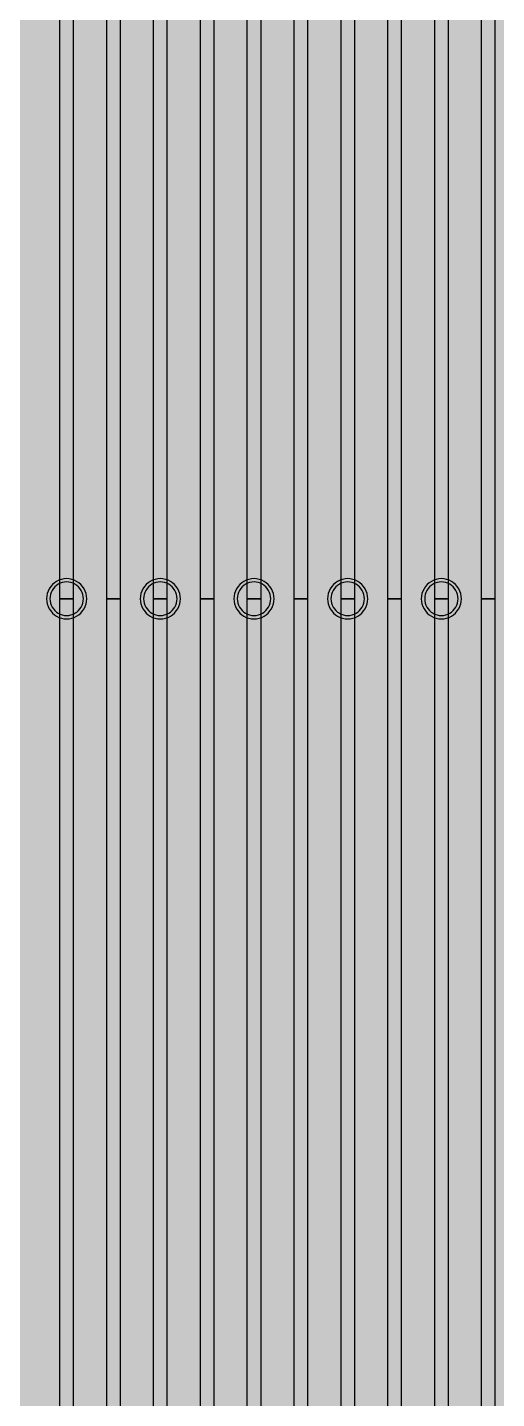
# Model space of a CAD drawing. Header units: metres. Extents: x -7231 to 10969, y -37556 to 1873.
# Drawn here: x 3413.6 to 3483.7, y -16751.3 to -16546.6 of the extents above; entities that cross this region are included whole.
import ezdxf

# ---------------------------------------------------------------- set-up
doc = ezdxf.new("R2010")
doc.units = ezdxf.units.M
for name, color, linetype in [('Metal1', 4, 'CONTINUOUS'), ('Metal2', 3, 'CONTINUOUS'), ('Polyimide', 7, 'CONTINUOUS')]:
    doc.layers.add(name, color=color, linetype=linetype)

msp = doc.modelspace()

# ---------------------------------------------------------------- hatches: boundary and pattern name
at = {"layer": 'Polyimide'}
msp.add_hatch(color=7, dxfattribs=at).paths.add_polyline_path([(4065.69, -468), (4066.67, -501.99), (4068.51, -535.99), (4071.41, -569.99), (4075.54, -603.99), (4081.04, -637.99), (4088.01, -671.99), (4096.52, -705.98), (4106.62, -739.98), (4118.33, -773.98), (4131.63, -807.98), (4146.49, -841.98), (4162.87, -875.98), (4180.68, -909.97), (4199.83, -943.97), (4220.22, -977.97), (4241.73, -1011.97), (4264.21, -1045.97), (4287.52, -1079.96), (4311.51, -1113.96), (4336.01, -1147.96), (4360.86, -1181.96), (4385.88, -1215.96), (4410.89, -1249.96), (4435.74, -1283.95), (4460.24, -1317.95), (4484.23, -1351.95), (4507.54, -1385.95), (4530.02, -1419.95), (4551.53, -1453.94), (4571.92, -1487.94), (4591.07, -1521.94), (4608.88, -1555.94), (4625.26, -1589.94), (4640.12, -1623.94), (4653.42, -1657.93), (4665.13, -1691.93), (4675.23, -1725.93), (4683.74, -1759.93), (4690.71, -1793.93), (4696.21, -1827.93), (4700.34, -1861.92), (4703.24, -1895.92), (4705.08, -1929.92), (4706.06, -1963.92), (4706.44, -1997.92), (4706.5, -2031.91), (4706.5, -4793.02), (4709.95, -4838.39), (4720.22, -4882.71), (4737.08, -4924.98), (4760.13, -4964.2), (4788.85, -4999.49), (4822.58, -5030.03), (4860.53, -5055.12), (4901.85, -5074.18), (4901.85, -5074.18), (4970.68, -5105.23), (5034.7, -5145.26), (5092.76, -5193.54), (5143.8, -5249.19), (5186.89, -5311.2), (5221.24, -5378.44), (5246.23, -5449.69), (5261.41, -5523.66), (5266.5, -5599), (5261.41, -5674.34), (5246.23, -5748.31), (5221.24, -5819.56), (5186.89, -5886.8), (5143.8, -5948.81), (5092.76, -6004.46), (5034.7, -6052.74), (4970.68, -6092.77), (4901.85, -6123.82), (4860.53, -6142.88), (4822.58, -6167.97), (4788.85, -6198.51), (4760.13, -6233.8), (4737.08, -6273.02), (4720.22, -6315.29), (4709.95, -6359.61), (4706.5, -6404.98), (4706.5, -9221.52), (4709.95, -9266.88), (4720.22, -9311.21), (4737.08, -9353.47), (4760.13, -9392.7), (4788.85, -9427.98), (4822.58, -9458.52), (4860.53, -9483.61), (4901.85, -9502.67), (4970.68, -9533.72), (5034.7, -9573.75), (5092.76, -9622.03), (5143.8, -9677.68), (5186.89, -9739.69), (5221.24, -9806.94), (5246.23, -9878.19), (5261.41, -9952.16), (5266.5, -10027.49), (5261.41, -10102.83), (5246.23, -10176.8), (5221.24, -10248.05), (5186.89, -10315.3), (5143.8, -10377.31), (5092.76, -10432.96), (5034.7, -10481.24), (4970.68, -10521.27), (4901.85, -10552.32), (4860.53, -10571.38), (4822.58, -10596.46), (4788.85, -10627), (4760.13, -10662.29), (4737.08, -10701.52), (4720.22, -10743.78), (4709.95, -10788.1), (4706.5, -10833.47), (4706.5, -13650.01), (4709.95, -13695.38), (4720.22, -13739.7), (4737.08, -13781.96), (4760.13, -13821.19), (4788.85, -13856.48), (4822.58, -13887.02), (4860.53, -13912.11), (4901.85, -13931.17), (4970.68, -13962.22), (5034.7, -14002.25), (5092.76, -14050.53), (5143.8, -14106.18), (5186.89, -14168.19), (5221.24, -14235.43), (5246.23, -14306.68), (5261.41, -14380.65), (5266.5, -14455.99), (5261.41, -14531.33), (5246.23, -14605.29), (5221.24, -14676.55), (5186.89, -14743.79), (5143.8, -14805.8), (5092.76, -14861.45), (5034.7, -14909.73), (4970.68, -14949.76), (4901.85, -14980.81), (4860.53, -14999.87), (4822.58, -15024.96), (4788.85, -15055.5), (4760.13, -15090.79), (4737.08, -15130.01), (4720.22, -15172.27), (4709.95, -15216.6), (4706.5, -15261.97), (4706.5, -15455.99), (4720.95, -15750.04), (4764.14, -16041.26), (4835.68, -16326.84), (4934.86, -16604.04), (5060.74, -16870.18), (5212.09, -17122.7), (5387.47, -17359.17), (5585.18, -17577.31), (5803.32, -17775.02), (6039.79, -17950.4), (6292.31, -18101.75), (6558.45, -18227.63), (6835.65, -18326.81), (7121.23, -18398.34), (7412.45, -18441.54), (7706.5, -18455.99), (9969.01, -18455.99), (10047.42, -18459.84), (10125.08, -18471.36), (10201.23, -18490.44), (10275.15, -18516.89), (10346.12, -18550.45), (10413.46, -18590.81), (10476.52, -18637.58), (10534.69, -18690.3), (10587.41, -18748.47), (10634.18, -18811.53), (10674.54, -18878.87), (10708.11, -18949.84), (10734.56, -19023.76), (10753.63, -19099.92), (10765.15, -19177.58), (10769.01, -19255.99), (10769.01, -20895.8), (10730.24, -20951.41), (10694.6, -21009.08), (10662.21, -21068.63), (10633.17, -21129.89), (10607.55, -21192.66), (10585.45, -21256.74), (10566.93, -21321.96), (10552.05, -21388.09), (10540.84, -21454.95), (10533.35, -21522.33), (10529.6, -21590.02), (10529.6, -21657.81), (10533.35, -21725.5), (10540.84, -21792.87), (10552.05, -21859.73), (10566.93, -21925.87), (10585.45, -21991.08), (10607.55, -22055.17), (10633.17, -22117.94), (10662.21, -22179.19), (10694.6, -22238.74), (10730.24, -22296.41), (10769.01, -22352.03), (10769.01, -32454.24), (10728.74, -32510.49), (10691.72, -32568.92), (10658.05, -32629.35), (10627.85, -32691.58), (10601.2, -32755.42), (10578.21, -32820.67), (10558.93, -32887.1), (10543.44, -32954.52), (10531.77, -33022.71), (10523.97, -33091.44), (10520.07, -33160.51), (10520.07, -33229.69), (10523.97, -33298.75), (10531.77, -33367.49), (10543.44, -33435.67), (10558.93, -33503.09), (10578.21, -33569.53), (10601.2, -33634.77), (10627.85, -33698.61), (10658.05, -33760.85), (10691.72, -33821.28), (10728.74, -33879.71), (10769.01, -33935.96), (10769.01, -36556), (10765.15, -36634.41), (10753.63, -36712.07), (10734.56, -36788.23), (10708.11, -36862.15), (10674.54, -36933.12), (10634.18, -37000.46), (10587.41, -37063.51), (10534.69, -37121.69), (10476.52, -37174.41), (10413.46, -37221.18), (10346.12, -37261.54), (10275.15, -37295.1), (10201.23, -37321.55), (10125.08, -37340.63), (10047.42, -37352.15), (9969.01, -37356), (-6231.01, -37356), (-6309.42, -37352.15), (-6387.08, -37340.63), (-6463.23, -37321.55), (-6537.15, -37295.1), (-6608.12, -37261.54), (-6675.46, -37221.18), (-6738.52, -37174.41), (-6796.69, -37121.69), (-6849.41, -37063.51), (-6896.18, -37000.46), (-6936.54, -36933.12), (-6970.11, -36862.15), (-6996.56, -36788.23), (-7015.63, -36712.07), (-7027.15, -36634.41), (-7031.01, -36556), (-7031.01, -33936), (-6990.74, -33879.75), (-6953.7, -33821.31), (-6920.03, -33760.88), (-6889.82, -33698.64), (-6863.18, -33634.8), (-6840.18, -33569.55), (-6820.9, -33503.11), (-6805.4, -33435.69), (-6793.74, -33367.49), (-6785.94, -33298.75), (-6782.03, -33229.68), (-6782.03, -33160.5), (-6785.94, -33091.43), (-6793.74, -33022.69), (-6805.4, -32954.5), (-6820.9, -32887.07), (-6840.18, -32820.63), (-6863.18, -32755.39), (-6889.82, -32691.54), (-6920.03, -32629.3), (-6953.7, -32568.87), (-6990.74, -32510.43), (-7031.01, -32454.18), (-7031.01, -22364.83), (-6990.74, -22308.58), (-6953.7, -22250.14), (-6920.03, -22189.71), (-6889.82, -22127.47), (-6863.18, -22063.62), (-6840.18, -21998.38), (-6820.9, -21931.94), (-6805.4, -21864.51), (-6793.74, -21796.32), (-6785.94, -21727.58), (-6782.03, -21658.51), (-6782.03, -21589.33), (-6785.94, -21520.26), (-6793.74, -21451.52), (-6805.4, -21383.32), (-6820.9, -21315.9), (-6840.18, -21249.46), (-6863.18, -21184.21), (-6889.82, -21120.37), (-6920.03, -21058.13), (-6953.7, -20997.7), (-6990.74, -20939.26), (-7031.01, -20883.01), (-7031.01, -19255.99), (-7027.15, -19177.58), (-7015.63, -19099.92), (-6996.56, -19023.76), (-6970.11, -18949.84), (-6936.54, -18878.87), (-6896.18, -18811.53), (-6849.41, -18748.47), (-6796.69, -18690.3), (-6738.52, -18637.58), (-6675.46, -18590.81), (-6608.12, -18550.45), (-6537.15, -18516.89), (-6463.23, -18490.44), (-6387.08, -18471.36), (-6309.42, -18459.84), (-6231.01, -18455.99), (-3968.5, -18455.99), (-3674.45, -18441.54), (-3383.23, -18398.34), (-3097.65, -18326.81), (-2820.45, -18227.63), (-2554.31, -18101.75), (-2301.79, -17950.4), (-2065.32, -17775.02), (-1847.18, -17577.31), (-1649.47, -17359.17), (-1474.09, -17122.7), (-1322.74, -16870.18), (-1196.86, -16604.04), (-1097.68, -16326.84), (-1026.14, -16041.26), (-982.95, -15750.04), (-968.5, -15455.99), (-968.5, -15261.97), (-971.95, -15216.6), (-982.22, -15172.27), (-999.08, -15130.01), (-1022.13, -15090.79), (-1050.85, -15055.5), (-1084.58, -15024.96), (-1122.53, -14999.87), (-1163.85, -14980.81), (-1232.68, -14949.76), (-1296.7, -14909.73), (-1354.76, -14861.45), (-1405.8, -14805.8), (-1448.89, -14743.79), (-1483.24, -14676.55), (-1508.23, -14605.29), (-1523.41, -14531.33), (-1528.5, -14455.99), (-1523.41, -14380.65), (-1508.23, -14306.68), (-1483.24, -14235.43), (-1448.89, -14168.19), (-1405.8, -14106.18), (-1354.76, -14050.53), (-1296.7, -14002.25), (-1232.68, -13962.22), (-1163.85, -13931.17), (-1122.53, -13912.11), (-1084.58, -13887.02), (-1050.85, -13856.48), (-1022.13, -13821.19), (-999.08, -13781.96), (-982.22, -13739.7), (-971.95, -13695.38), (-968.5, -13650.01), (-968.5, -12309.64), (-971.95, -12264.27), (-982.22, -12219.94), (-999.08, -12177.68), (-1022.13, -12138.46), (-1050.85, -12103.17), (-1084.58, -12072.63), (-1122.53, -12047.54), (-1163.85, -12028.48), (-1232.68, -11997.43), (-1296.7, -11957.4), (-1354.76, -11909.12), (-1405.8, -11853.47), (-1448.89, -11791.46), (-1483.24, -11724.22), (-1508.23, -11652.96), (-1523.41, -11579), (-1528.5, -11503.66), (-1523.41, -11428.32), (-1508.23, -11354.35), (-1483.24, -11283.1), (-1448.89, -11215.86), (-1405.8, -11153.85), (-1354.76, -11098.2), (-1296.7, -11049.92), (-1232.68, -11009.89), (-1163.85, -10978.84), (-1122.53, -10959.78), (-1084.58, -10934.69), (-1050.85, -10904.15), (-1022.13, -10868.86), (-999.08, -10829.63), (-982.22, -10787.37), (-971.95, -10743.05), (-968.5, -10697.68), (-968.5, -9357.31), (-971.95, -9311.94), (-982.22, -9267.62), (-999.08, -9225.35), (-1022.13, -9186.13), (-1050.85, -9150.84), (-1084.58, -9120.3), (-1122.53, -9095.21), (-1163.85, -9076.15), (-1163.85, -9076.15), (-1232.68, -9045.1), (-1296.7, -9005.07), (-1354.76, -8956.79), (-1405.8, -8901.14), (-1448.89, -8839.13), (-1483.24, -8771.89), (-1508.23, -8700.64), (-1523.41, -8626.67), (-1528.5, -8551.33), (-1523.41, -8475.99), (-1508.23, -8402.02), (-1483.24, -8330.77), (-1448.89, -8263.53), (-1405.8, -8201.52), (-1354.76, -8145.87), (-1296.7, -8097.59), (-1232.68, -8057.56), (-1163.85, -8026.51), (-1163.85, -8026.51), (-1122.53, -8007.45), (-1084.58, -7982.36), (-1050.85, -7951.82), (-1022.13, -7916.53), (-999.08, -7877.31), (-982.22, -7835.04), (-971.95, -7790.72), (-968.5, -7745.35), (-968.5, -6404.98), (-971.95, -6359.61), (-982.22, -6315.29), (-999.08, -6273.02), (-1022.13, -6233.8), (-1050.85, -6198.51), (-1084.58, -6167.97), (-1122.53, -6142.88), (-1163.85, -6123.82), (-1163.85, -6123.82), (-1232.68, -6092.77), (-1296.7, -6052.74), (-1354.76, -6004.46), (-1405.8, -5948.81), (-1448.89, -5886.8), (-1483.24, -5819.56), (-1508.23, -5748.31), (-1523.41, -5674.34), (-1528.5, -5599), (-1523.41, -5523.66), (-1508.23, -5449.69), (-1483.24, -5378.44), (-1448.89, -5311.2), (-1405.8, -5249.19), (-1354.76, -5193.54), (-1296.7, -5145.26), (-1232.68, -5105.23), (-1163.85, -5074.18), (-1163.85, -5074.18), (-1122.53, -5055.12), (-1084.58, -5030.03), (-1050.85, -4999.49), (-1022.13, -4964.2), (-999.08, -4924.98), (-982.22, -4882.71), (-971.95, -4838.39), (-968.5, -4793.02), (-968.5, -2031.91), (-968.44, -1997.92), (-968.06, -1963.92), (-967.05, -1929.92), (-965.18, -1895.92), (-962.22, -1861.92), (-958.01, -1827.93), (-952.41, -1793.93), (-945.31, -1759.93), (-936.64, -1725.93), (-926.35, -1691.93), (-914.43, -1657.93), (-900.88, -1623.94), (-885.74, -1589.94), (-869.05, -1555.94), (-850.91, -1521.94), (-831.4, -1487.94), (-810.63, -1453.94), (-788.72, -1419.95), (-765.82, -1385.95), (-742.07, -1351.95), (-717.63, -1317.95), (-692.67, -1283.95), (-667.36, -1249.96), (-641.88, -1215.96), (-616.39, -1181.96), (-591.08, -1147.96), (-566.12, -1113.96), (-541.68, -1079.96), (-517.93, -1045.97), (-495.03, -1011.97), (-473.12, -977.97), (-452.35, -943.97), (-432.84, -909.97), (-414.7, -875.98), (-398.01, -841.98), (-382.87, -807.98), (-369.32, -773.98), (-357.4, -739.98), (-347.11, -705.98), (-338.44, -671.99), (-331.34, -637.99), (-325.74, -603.99), (-321.53, -569.99), (-318.57, -535.99), (-316.7, -501.99), (-315.69, -468), (-315.31, -434), (-315.25, -400), (-315.25, 401), (-315.25, 451), (-315.25, 1644), (-270.25, 1644), (-270.03, 1637.13), (-269.35, 1630.29), (-268.23, 1623.52), (-266.67, 1616.82), (-264.68, 1610.25), (-262.26, 1603.82), (-259.42, 1597.56), (-256.18, 1591.5), (-252.55, 1585.67), (-248.55, 1580.08), (-244.19, 1574.77), (-239.5, 1569.75), (-234.48, 1565.06), (-229.17, 1560.7), (-223.58, 1556.7), (-217.75, 1553.07), (-211.69, 1549.83), (-205.43, 1546.99), (-199, 1544.57), (-192.43, 1542.58), (-185.73, 1541.02), (-178.96, 1539.9), (-172.12, 1539.22), (-165.25, 1539), (-158.38, 1539.22), (-151.54, 1539.9), (-144.77, 1541.02), (-138.07, 1542.58), (-131.5, 1544.57), (-125.07, 1546.99), (-118.81, 1549.83), (-112.75, 1553.07), (-106.92, 1556.7), (-101.33, 1560.7), (-96.02, 1565.06), (-91, 1569.75), (-86.31, 1574.77), (-81.95, 1580.08), (-77.95, 1585.67), (-74.32, 1591.5), (-71.08, 1597.56), (-68.24, 1603.82), (-65.82, 1610.25), (-63.83, 1616.82), (-62.27, 1623.52), (-61.15, 1630.29), (-60.47, 1637.13), (-60.25, 1644), (1853, 1644), (1853, 1573), (3815.25, 1573), (3815.46, 1579.54), (3816.11, 1586.05), (3817.17, 1592.51), (3818.66, 1598.88), (3820.56, 1605.14), (3822.86, 1611.27), (3825.56, 1617.23), (3828.65, 1623), (3832.1, 1628.56), (3835.91, 1633.88), (3840.07, 1638.93), (3844.54, 1643.71), (3849.32, 1648.18), (3854.37, 1652.34), (3859.69, 1656.15), (3865.25, 1659.6), (3871.02, 1662.69), (3876.98, 1665.39), (3883.11, 1667.69), (3889.37, 1669.59), (3895.74, 1671.08), (3902.2, 1672.14), (3908.71, 1672.79), (3915.25, 1673), (3921.79, 1672.79), (3928.3, 1672.14), (3934.76, 1671.08), (3941.13, 1669.59), (3947.39, 1667.69), (3953.52, 1665.39), (3959.48, 1662.69), (3965.25, 1659.6), (3970.81, 1656.15), (3976.13, 1652.34), (3981.18, 1648.18), (3985.96, 1643.71), (3990.43, 1638.93), (3994.59, 1633.88), (3998.4, 1628.56), (4001.85, 1623), (4004.94, 1617.23), (4007.64, 1611.27), (4009.94, 1605.14), (4011.84, 1598.88), (4013.33, 1592.51), (4014.39, 1586.05), (4015.04, 1579.54), (4015.25, 1573), (4065.25, 1573), (4065.25, 451), (4065.25, 401), (4065.25, -400), (4065.31, -434), (4065.69, -468)])

# ---------------------------------------------------------------- linework, layer by layer
at = {"layer": 'Metal1'}
for points in [[(3420.5, -2031.71), (3420.5, -16631.91), (3418.5, -16631.91), (3418.5, -2032.12)], [(3427.5, -2031.71), (3427.5, -16631.91), (3425.5, -16631.91), (3425.5, -2032.12)], [(3434.5, -2031.71), (3434.5, -16631.91), (3432.5, -16631.91), (3432.5, -2032.12)], [(3441.5, -2031.71), (3441.5, -16631.91), (3439.5, -16631.91), (3439.5, -2032.12)], [(3448.5, -2031.71), (3448.5, -16631.91), (3446.5, -16631.91), (3446.5, -2032.12)], [(3455.5, -2031.71), (3455.5, -16631.91), (3453.5, -16631.91), (3453.5, -2032.12)], [(3462.5, -2031.7), (3462.5, -16631.91), (3460.5, -16631.91), (3460.5, -2032.13)], [(3469.5, -2031.7), (3469.5, -16631.91), (3467.5, -16631.91), (3467.5, -2032.13)], [(3476.5, -2031.7), (3476.5, -16631.91), (3474.5, -16631.91), (3474.5, -2032.13)], [(3483.5, -2031.7), (3483.5, -16631.91), (3481.5, -16631.91), (3481.5, -2032.13)], [(3326.65, -17788.89), (3340.79, -17766.39), (3354.94, -17743.89), (3369.08, -17721.39), (3383.22, -17698.88), (3397.37, -17676.38), (3411.51, -17653.88), (3419.92, -17640.5), (3425.5, -17621.14), (3425.5, -16631.91), (3427.5, -16631.91), (3427.5, -17621.43), (3421.76, -17641.33), (3413.2, -17654.95), (3399.06, -17677.45), (3384.92, -17699.95), (3370.77, -17722.45), (3356.63, -17744.95), (3342.49, -17767.45), (3328.34, -17789.95)], [(3339.76, -17788.88), (3354.03, -17766.38), (3368.3, -17743.88), (3382.57, -17721.38), (3396.84, -17698.88), (3411.11, -17676.38), (3425.38, -17653.88), (3433.87, -17640.5), (3439.5, -17621.11), (3439.5, -16631.91), (3441.5, -16631.91), (3441.5, -17621.4), (3435.71, -17641.33), (3427.07, -17654.95), (3412.8, -17677.45), (3398.53, -17699.95), (3384.26, -17722.45), (3369.99, -17744.95), (3355.72, -17767.45), (3341.45, -17789.96)], [(3352.87, -17788.88), (3367.27, -17766.38), (3381.67, -17743.88), (3396.07, -17721.38), (3410.46, -17698.88), (3424.86, -17676.38), (3439.26, -17653.88), (3447.82, -17640.5), (3453.5, -17621.09), (3453.5, -16631.91), (3455.5, -16631.91), (3455.5, -17621.37), (3449.66, -17641.33), (3440.94, -17654.95), (3426.55, -17677.46), (3412.15, -17699.96), (3397.75, -17722.46), (3383.35, -17744.96), (3368.96, -17767.46), (3354.56, -17789.96)], [(3365.99, -17788.88), (3380.51, -17766.38), (3395.04, -17743.88), (3409.56, -17721.38), (3424.09, -17698.87), (3438.61, -17676.37), (3453.14, -17653.87), (3461.77, -17640.49), (3467.5, -17621.06), (3467.5, -16631.91), (3469.5, -16631.91), (3469.5, -17621.35), (3463.61, -17641.34), (3454.82, -17654.96), (3440.29, -17677.46), (3425.77, -17699.96), (3411.24, -17722.46), (3396.72, -17744.96), (3382.19, -17767.46), (3367.67, -17789.96)], [(3379.1, -17788.87), (3393.75, -17766.37), (3408.4, -17743.87), (3423.05, -17721.37), (3437.71, -17698.87), (3452.36, -17676.37), (3467.01, -17653.87), (3475.72, -17640.49), (3481.5, -17621.03), (3481.5, -16631.91), (3483.5, -16631.91), (3483.5, -17621.32), (3477.56, -17641.34), (3468.69, -17654.96), (3454.03, -17677.46), (3439.38, -17699.96), (3424.73, -17722.46), (3410.08, -17744.96), (3395.43, -17767.46), (3380.77, -17789.97)]]:
    msp.add_lwpolyline(points, dxfattribs=at)
for points in [[(3422.5, -16631.91), (3422.47, -16631.52), (3422.4, -16631.14), (3422.27, -16630.77), (3422.1, -16630.41), (3421.88, -16630.09), (3421.62, -16629.79), (3421.33, -16629.53), (3421, -16629.32), (3420.65, -16629.14), (3420.28, -16629.02), (3419.89, -16628.94), (3419.5, -16628.91), (3419.11, -16628.94), (3418.72, -16629.02), (3418.35, -16629.14), (3418, -16629.32), (3417.67, -16629.53), (3417.38, -16629.79), (3417.12, -16630.09), (3416.9, -16630.41), (3416.73, -16630.77), (3416.6, -16631.14), (3416.53, -16631.52), (3416.5, -16631.91), (3416.53, -16632.31), (3416.6, -16632.69), (3416.73, -16633.06), (3416.9, -16633.41), (3417.12, -16633.74), (3417.38, -16634.04), (3417.67, -16634.29), (3418, -16634.51), (3418.35, -16634.69), (3418.72, -16634.81), (3419.11, -16634.89), (3419.5, -16634.91), (3419.89, -16634.89), (3420.28, -16634.81), (3420.65, -16634.69), (3421, -16634.51), (3421.33, -16634.29), (3421.62, -16634.04), (3421.88, -16633.74), (3422.1, -16633.41), (3422.27, -16633.06), (3422.4, -16632.69), (3422.47, -16632.31), (3422.5, -16631.91)], [(3436.5, -16631.91), (3436.47, -16631.52), (3436.4, -16631.14), (3436.27, -16630.77), (3436.1, -16630.41), (3435.88, -16630.09), (3435.62, -16629.79), (3435.33, -16629.53), (3435, -16629.32), (3434.65, -16629.14), (3434.28, -16629.02), (3433.89, -16628.94), (3433.5, -16628.91), (3433.11, -16628.94), (3432.72, -16629.02), (3432.35, -16629.14), (3432, -16629.32), (3431.67, -16629.53), (3431.38, -16629.79), (3431.12, -16630.09), (3430.9, -16630.41), (3430.73, -16630.77), (3430.6, -16631.14), (3430.53, -16631.52), (3430.5, -16631.91), (3430.53, -16632.31), (3430.6, -16632.69), (3430.73, -16633.06), (3430.9, -16633.41), (3431.12, -16633.74), (3431.38, -16634.04), (3431.67, -16634.29), (3432, -16634.51), (3432.35, -16634.69), (3432.72, -16634.81), (3433.11, -16634.89), (3433.5, -16634.91), (3433.89, -16634.89), (3434.28, -16634.81), (3434.65, -16634.69), (3435, -16634.51), (3435.33, -16634.29), (3435.62, -16634.04), (3435.88, -16633.74), (3436.1, -16633.41), (3436.27, -16633.06), (3436.4, -16632.69), (3436.47, -16632.31), (3436.5, -16631.91)], [(3450.5, -16631.91), (3450.47, -16631.52), (3450.4, -16631.14), (3450.27, -16630.77), (3450.1, -16630.41), (3449.88, -16630.09), (3449.62, -16629.79), (3449.33, -16629.53), (3449, -16629.32), (3448.65, -16629.14), (3448.28, -16629.02), (3447.89, -16628.94), (3447.5, -16628.91), (3447.11, -16628.94), (3446.72, -16629.02), (3446.35, -16629.14), (3446, -16629.32), (3445.67, -16629.53), (3445.38, -16629.79), (3445.12, -16630.09), (3444.9, -16630.41), (3444.73, -16630.77), (3444.6, -16631.14), (3444.53, -16631.52), (3444.5, -16631.91), (3444.53, -16632.31), (3444.6, -16632.69), (3444.73, -16633.06), (3444.9, -16633.41), (3445.12, -16633.74), (3445.38, -16634.04), (3445.67, -16634.29), (3446, -16634.51), (3446.35, -16634.69), (3446.72, -16634.81), (3447.11, -16634.89), (3447.5, -16634.91), (3447.89, -16634.89), (3448.28, -16634.81), (3448.65, -16634.69), (3449, -16634.51), (3449.33, -16634.29), (3449.62, -16634.04), (3449.88, -16633.74), (3450.1, -16633.41), (3450.27, -16633.06), (3450.4, -16632.69), (3450.47, -16632.31), (3450.5, -16631.91)], [(3464.5, -16631.91), (3464.47, -16631.52), (3464.4, -16631.14), (3464.27, -16630.77), (3464.1, -16630.41), (3463.88, -16630.09), (3463.62, -16629.79), (3463.33, -16629.53), (3463, -16629.32), (3462.65, -16629.14), (3462.28, -16629.02), (3461.89, -16628.94), (3461.5, -16628.91), (3461.11, -16628.94), (3460.72, -16629.02), (3460.35, -16629.14), (3460, -16629.32), (3459.67, -16629.53), (3459.38, -16629.79), (3459.12, -16630.09), (3458.9, -16630.41), (3458.73, -16630.77), (3458.6, -16631.14), (3458.53, -16631.52), (3458.5, -16631.91), (3458.53, -16632.31), (3458.6, -16632.69), (3458.73, -16633.06), (3458.9, -16633.41), (3459.12, -16633.74), (3459.38, -16634.04), (3459.67, -16634.29), (3460, -16634.51), (3460.35, -16634.69), (3460.72, -16634.81), (3461.11, -16634.89), (3461.5, -16634.91), (3461.89, -16634.89), (3462.28, -16634.81), (3462.65, -16634.69), (3463, -16634.51), (3463.33, -16634.29), (3463.62, -16634.04), (3463.88, -16633.74), (3464.1, -16633.41), (3464.27, -16633.06), (3464.4, -16632.69), (3464.47, -16632.31), (3464.5, -16631.91)], [(3478.5, -16631.91), (3478.47, -16631.52), (3478.4, -16631.14), (3478.27, -16630.77), (3478.1, -16630.41), (3477.88, -16630.09), (3477.62, -16629.79), (3477.33, -16629.53), (3477, -16629.32), (3476.65, -16629.14), (3476.28, -16629.02), (3475.89, -16628.94), (3475.5, -16628.91), (3475.11, -16628.94), (3474.72, -16629.02), (3474.35, -16629.14), (3474, -16629.32), (3473.67, -16629.53), (3473.38, -16629.79), (3473.12, -16630.09), (3472.9, -16630.41), (3472.73, -16630.77), (3472.6, -16631.14), (3472.53, -16631.52), (3472.5, -16631.91), (3472.53, -16632.31), (3472.6, -16632.69), (3472.73, -16633.06), (3472.9, -16633.41), (3473.12, -16633.74), (3473.38, -16634.04), (3473.67, -16634.29), (3474, -16634.51), (3474.35, -16634.69), (3474.72, -16634.81), (3475.11, -16634.89), (3475.5, -16634.91), (3475.89, -16634.89), (3476.28, -16634.81), (3476.65, -16634.69), (3477, -16634.51), (3477.33, -16634.29), (3477.62, -16634.04), (3477.88, -16633.74), (3478.1, -16633.41), (3478.27, -16633.06), (3478.4, -16632.69), (3478.47, -16632.31), (3478.5, -16631.91)]]:
    msp.add_lwpolyline(points, close=True, dxfattribs=at)
at = {"layer": 'Metal2'}
for points in [[(3422.5, -16631.91), (3422.47, -16631.52), (3422.4, -16631.14), (3422.27, -16630.77), (3422.1, -16630.41), (3421.88, -16630.09), (3421.62, -16629.79), (3421.33, -16629.53), (3421, -16629.32), (3420.65, -16629.14), (3420.28, -16629.02), (3419.89, -16628.94), (3419.5, -16628.91), (3419.11, -16628.94), (3418.72, -16629.02), (3418.35, -16629.14), (3418, -16629.32), (3417.67, -16629.53), (3417.38, -16629.79), (3417.12, -16630.09), (3416.9, -16630.41), (3416.73, -16630.77), (3416.6, -16631.14), (3416.53, -16631.52), (3416.5, -16631.91), (3416.53, -16632.31), (3416.6, -16632.69), (3416.73, -16633.06), (3416.9, -16633.41), (3417.12, -16633.74), (3417.38, -16634.04), (3417.67, -16634.29), (3418, -16634.51), (3418.35, -16634.69), (3418.72, -16634.81), (3419.11, -16634.89), (3419.5, -16634.91), (3419.89, -16634.89), (3420.28, -16634.81), (3420.65, -16634.69), (3421, -16634.51), (3421.33, -16634.29), (3421.62, -16634.04), (3421.88, -16633.74), (3422.1, -16633.41), (3422.27, -16633.06), (3422.4, -16632.69), (3422.47, -16632.31), (3422.5, -16631.91)], [(3436.5, -16631.91), (3436.47, -16631.52), (3436.4, -16631.14), (3436.27, -16630.77), (3436.1, -16630.41), (3435.88, -16630.09), (3435.62, -16629.79), (3435.33, -16629.53), (3435, -16629.32), (3434.65, -16629.14), (3434.28, -16629.02), (3433.89, -16628.94), (3433.5, -16628.91), (3433.11, -16628.94), (3432.72, -16629.02), (3432.35, -16629.14), (3432, -16629.32), (3431.67, -16629.53), (3431.38, -16629.79), (3431.12, -16630.09), (3430.9, -16630.41), (3430.73, -16630.77), (3430.6, -16631.14), (3430.53, -16631.52), (3430.5, -16631.91), (3430.53, -16632.31), (3430.6, -16632.69), (3430.73, -16633.06), (3430.9, -16633.41), (3431.12, -16633.74), (3431.38, -16634.04), (3431.67, -16634.29), (3432, -16634.51), (3432.35, -16634.69), (3432.72, -16634.81), (3433.11, -16634.89), (3433.5, -16634.91), (3433.89, -16634.89), (3434.28, -16634.81), (3434.65, -16634.69), (3435, -16634.51), (3435.33, -16634.29), (3435.62, -16634.04), (3435.88, -16633.74), (3436.1, -16633.41), (3436.27, -16633.06), (3436.4, -16632.69), (3436.47, -16632.31), (3436.5, -16631.91)], [(3450.5, -16631.91), (3450.47, -16631.52), (3450.4, -16631.14), (3450.27, -16630.77), (3450.1, -16630.41), (3449.88, -16630.09), (3449.62, -16629.79), (3449.33, -16629.53), (3449, -16629.32), (3448.65, -16629.14), (3448.28, -16629.02), (3447.89, -16628.94), (3447.5, -16628.91), (3447.11, -16628.94), (3446.72, -16629.02), (3446.35, -16629.14), (3446, -16629.32), (3445.67, -16629.53), (3445.38, -16629.79), (3445.12, -16630.09), (3444.9, -16630.41), (3444.73, -16630.77), (3444.6, -16631.14), (3444.53, -16631.52), (3444.5, -16631.91), (3444.53, -16632.31), (3444.6, -16632.69), (3444.73, -16633.06), (3444.9, -16633.41), (3445.12, -16633.74), (3445.38, -16634.04), (3445.67, -16634.29), (3446, -16634.51), (3446.35, -16634.69), (3446.72, -16634.81), (3447.11, -16634.89), (3447.5, -16634.91), (3447.89, -16634.89), (3448.28, -16634.81), (3448.65, -16634.69), (3449, -16634.51), (3449.33, -16634.29), (3449.62, -16634.04), (3449.88, -16633.74), (3450.1, -16633.41), (3450.27, -16633.06), (3450.4, -16632.69), (3450.47, -16632.31), (3450.5, -16631.91)], [(3464.5, -16631.91), (3464.47, -16631.52), (3464.4, -16631.14), (3464.27, -16630.77), (3464.1, -16630.41), (3463.88, -16630.09), (3463.62, -16629.79), (3463.33, -16629.53), (3463, -16629.32), (3462.65, -16629.14), (3462.28, -16629.02), (3461.89, -16628.94), (3461.5, -16628.91), (3461.11, -16628.94), (3460.72, -16629.02), (3460.35, -16629.14), (3460, -16629.32), (3459.67, -16629.53), (3459.38, -16629.79), (3459.12, -16630.09), (3458.9, -16630.41), (3458.73, -16630.77), (3458.6, -16631.14), (3458.53, -16631.52), (3458.5, -16631.91), (3458.53, -16632.31), (3458.6, -16632.69), (3458.73, -16633.06), (3458.9, -16633.41), (3459.12, -16633.74), (3459.38, -16634.04), (3459.67, -16634.29), (3460, -16634.51), (3460.35, -16634.69), (3460.72, -16634.81), (3461.11, -16634.89), (3461.5, -16634.91), (3461.89, -16634.89), (3462.28, -16634.81), (3462.65, -16634.69), (3463, -16634.51), (3463.33, -16634.29), (3463.62, -16634.04), (3463.88, -16633.74), (3464.1, -16633.41), (3464.27, -16633.06), (3464.4, -16632.69), (3464.47, -16632.31), (3464.5, -16631.91)], [(3478.5, -16631.91), (3478.47, -16631.52), (3478.4, -16631.14), (3478.27, -16630.77), (3478.1, -16630.41), (3477.88, -16630.09), (3477.62, -16629.79), (3477.33, -16629.53), (3477, -16629.32), (3476.65, -16629.14), (3476.28, -16629.02), (3475.89, -16628.94), (3475.5, -16628.91), (3475.11, -16628.94), (3474.72, -16629.02), (3474.35, -16629.14), (3474, -16629.32), (3473.67, -16629.53), (3473.38, -16629.79), (3473.12, -16630.09), (3472.9, -16630.41), (3472.73, -16630.77), (3472.6, -16631.14), (3472.53, -16631.52), (3472.5, -16631.91), (3472.53, -16632.31), (3472.6, -16632.69), (3472.73, -16633.06), (3472.9, -16633.41), (3473.12, -16633.74), (3473.38, -16634.04), (3473.67, -16634.29), (3474, -16634.51), (3474.35, -16634.69), (3474.72, -16634.81), (3475.11, -16634.89), (3475.5, -16634.91), (3475.89, -16634.89), (3476.28, -16634.81), (3476.65, -16634.69), (3477, -16634.51), (3477.33, -16634.29), (3477.62, -16634.04), (3477.88, -16633.74), (3478.1, -16633.41), (3478.27, -16633.06), (3478.4, -16632.69), (3478.47, -16632.31), (3478.5, -16631.91)]]:
    msp.add_lwpolyline(points, close=True, dxfattribs=at)
for points in [[(3320.09, -17788.89), (3334.17, -17766.39), (3348.25, -17743.89), (3362.33, -17721.39), (3376.41, -17698.89), (3390.49, -17676.39), (3404.57, -17653.88), (3412.95, -17640.5), (3418.5, -17621.16), (3418.5, -16631.91), (3420.5, -16631.91), (3420.5, -17621.44), (3414.79, -17641.33), (3406.27, -17654.95), (3392.19, -17677.45), (3378.11, -17699.95), (3364.03, -17722.45), (3349.95, -17744.95), (3335.87, -17767.45), (3321.79, -17789.95)], [(3333.21, -17788.89), (3347.41, -17766.38), (3361.62, -17743.88), (3375.83, -17721.38), (3390.03, -17698.88), (3404.24, -17676.38), (3418.45, -17653.88), (3426.9, -17640.5), (3432.5, -17621.13), (3432.5, -16631.91), (3434.5, -16631.91), (3434.5, -17621.41), (3428.74, -17641.33), (3420.14, -17654.95), (3405.93, -17677.45), (3391.72, -17699.95), (3377.52, -17722.45), (3363.31, -17744.95), (3349.1, -17767.45), (3334.9, -17789.95)], [(3346.32, -17788.88), (3360.65, -17766.38), (3374.99, -17743.88), (3389.32, -17721.38), (3403.65, -17698.88), (3417.99, -17676.38), (3432.32, -17653.88), (3440.85, -17640.5), (3446.5, -17621.1), (3446.5, -16631.91), (3448.5, -16631.91), (3448.5, -17621.39), (3442.69, -17641.33), (3434.01, -17654.95), (3419.68, -17677.45), (3405.34, -17699.95), (3391.01, -17722.45), (3376.67, -17744.96), (3362.34, -17767.46), (3348, -17789.96)], [(3359.43, -17788.88), (3373.89, -17766.38), (3388.35, -17743.88), (3402.81, -17721.38), (3417.28, -17698.88), (3431.74, -17676.38), (3446.2, -17653.87), (3454.8, -17640.5), (3460.5, -17621.07), (3460.5, -16631.91), (3462.5, -16631.91), (3462.5, -17621.36), (3456.63, -17641.33), (3447.88, -17654.96), (3433.42, -17677.46), (3418.96, -17699.96), (3404.5, -17722.46), (3390.04, -17744.96), (3375.57, -17767.46), (3361.11, -17789.96)], [(3372.54, -17788.88), (3387.13, -17766.37), (3401.72, -17743.87), (3416.31, -17721.37), (3430.9, -17698.87), (3445.48, -17676.37), (3460.07, -17653.87), (3468.75, -17640.49), (3474.5, -17621.04), (3474.5, -16631.91), (3476.5, -16631.91), (3476.5, -17621.33), (3470.58, -17641.34), (3461.75, -17654.96), (3447.16, -17677.46), (3432.57, -17699.96), (3417.99, -17722.46), (3403.4, -17744.96), (3388.81, -17767.46), (3374.22, -17789.96)]]:
    msp.add_lwpolyline(points, dxfattribs=at)
at = {"layer": 'Via'}
for points in [[(3422, -16631.91), (3421.98, -16631.59), (3421.91, -16631.27), (3421.81, -16630.96), (3421.67, -16630.66), (3421.48, -16630.39), (3421.27, -16630.15), (3421.02, -16629.93), (3420.75, -16629.75), (3420.46, -16629.6), (3420.15, -16629.5), (3419.83, -16629.44), (3419.5, -16629.41), (3419.17, -16629.44), (3418.85, -16629.5), (3418.54, -16629.6), (3418.25, -16629.75), (3417.98, -16629.93), (3417.73, -16630.15), (3417.52, -16630.39), (3417.33, -16630.66), (3417.19, -16630.96), (3417.09, -16631.27), (3417.02, -16631.59), (3417, -16631.91), (3417.02, -16632.24), (3417.09, -16632.56), (3417.19, -16632.87), (3417.33, -16633.16), (3417.52, -16633.44), (3417.73, -16633.68), (3417.98, -16633.9), (3418.25, -16634.08), (3418.54, -16634.22), (3418.85, -16634.33), (3419.17, -16634.39), (3419.5, -16634.41), (3419.83, -16634.39), (3420.15, -16634.33), (3420.46, -16634.22), (3420.75, -16634.08), (3421.02, -16633.9), (3421.27, -16633.68), (3421.48, -16633.44), (3421.67, -16633.16), (3421.81, -16632.87), (3421.91, -16632.56), (3421.98, -16632.24), (3422, -16631.91)], [(3436, -16631.91), (3435.98, -16631.59), (3435.91, -16631.27), (3435.81, -16630.96), (3435.67, -16630.66), (3435.48, -16630.39), (3435.27, -16630.15), (3435.02, -16629.93), (3434.75, -16629.75), (3434.46, -16629.6), (3434.15, -16629.5), (3433.83, -16629.44), (3433.5, -16629.41), (3433.17, -16629.44), (3432.85, -16629.5), (3432.54, -16629.6), (3432.25, -16629.75), (3431.98, -16629.93), (3431.73, -16630.15), (3431.52, -16630.39), (3431.33, -16630.66), (3431.19, -16630.96), (3431.09, -16631.27), (3431.02, -16631.59), (3431, -16631.91), (3431.02, -16632.24), (3431.09, -16632.56), (3431.19, -16632.87), (3431.33, -16633.16), (3431.52, -16633.44), (3431.73, -16633.68), (3431.98, -16633.9), (3432.25, -16634.08), (3432.54, -16634.22), (3432.85, -16634.33), (3433.17, -16634.39), (3433.5, -16634.41), (3433.83, -16634.39), (3434.15, -16634.33), (3434.46, -16634.22), (3434.75, -16634.08), (3435.02, -16633.9), (3435.27, -16633.68), (3435.48, -16633.44), (3435.67, -16633.16), (3435.81, -16632.87), (3435.91, -16632.56), (3435.98, -16632.24), (3436, -16631.91)], [(3450, -16631.91), (3449.98, -16631.59), (3449.91, -16631.27), (3449.81, -16630.96), (3449.67, -16630.66), (3449.48, -16630.39), (3449.27, -16630.15), (3449.02, -16629.93), (3448.75, -16629.75), (3448.46, -16629.6), (3448.15, -16629.5), (3447.83, -16629.44), (3447.5, -16629.41), (3447.17, -16629.44), (3446.85, -16629.5), (3446.54, -16629.6), (3446.25, -16629.75), (3445.98, -16629.93), (3445.73, -16630.15), (3445.52, -16630.39), (3445.33, -16630.66), (3445.19, -16630.96), (3445.09, -16631.27), (3445.02, -16631.59), (3445, -16631.91), (3445.02, -16632.24), (3445.09, -16632.56), (3445.19, -16632.87), (3445.33, -16633.16), (3445.52, -16633.44), (3445.73, -16633.68), (3445.98, -16633.9), (3446.25, -16634.08), (3446.54, -16634.22), (3446.85, -16634.33), (3447.17, -16634.39), (3447.5, -16634.41), (3447.83, -16634.39), (3448.15, -16634.33), (3448.46, -16634.22), (3448.75, -16634.08), (3449.02, -16633.9), (3449.27, -16633.68), (3449.48, -16633.44), (3449.67, -16633.16), (3449.81, -16632.87), (3449.91, -16632.56), (3449.98, -16632.24), (3450, -16631.91)], [(3464, -16631.91), (3463.98, -16631.59), (3463.91, -16631.27), (3463.81, -16630.96), (3463.67, -16630.66), (3463.48, -16630.39), (3463.27, -16630.15), (3463.02, -16629.93), (3462.75, -16629.75), (3462.46, -16629.6), (3462.15, -16629.5), (3461.83, -16629.44), (3461.5, -16629.41), (3461.17, -16629.44), (3460.85, -16629.5), (3460.54, -16629.6), (3460.25, -16629.75), (3459.98, -16629.93), (3459.73, -16630.15), (3459.52, -16630.39), (3459.33, -16630.66), (3459.19, -16630.96), (3459.09, -16631.27), (3459.02, -16631.59), (3459, -16631.91), (3459.02, -16632.24), (3459.09, -16632.56), (3459.19, -16632.87), (3459.33, -16633.16), (3459.52, -16633.44), (3459.73, -16633.68), (3459.98, -16633.9), (3460.25, -16634.08), (3460.54, -16634.22), (3460.85, -16634.33), (3461.17, -16634.39), (3461.5, -16634.41), (3461.83, -16634.39), (3462.15, -16634.33), (3462.46, -16634.22), (3462.75, -16634.08), (3463.02, -16633.9), (3463.27, -16633.68), (3463.48, -16633.44), (3463.67, -16633.16), (3463.81, -16632.87), (3463.91, -16632.56), (3463.98, -16632.24), (3464, -16631.91)], [(3478, -16631.91), (3477.98, -16631.59), (3477.91, -16631.27), (3477.81, -16630.96), (3477.67, -16630.66), (3477.48, -16630.39), (3477.27, -16630.15), (3477.02, -16629.93), (3476.75, -16629.75), (3476.46, -16629.6), (3476.15, -16629.5), (3475.83, -16629.44), (3475.5, -16629.41), (3475.17, -16629.44), (3474.85, -16629.5), (3474.54, -16629.6), (3474.25, -16629.75), (3473.98, -16629.93), (3473.73, -16630.15), (3473.52, -16630.39), (3473.33, -16630.66), (3473.19, -16630.96), (3473.09, -16631.27), (3473.02, -16631.59), (3473, -16631.91), (3473.02, -16632.24), (3473.09, -16632.56), (3473.19, -16632.87), (3473.33, -16633.16), (3473.52, -16633.44), (3473.73, -16633.68), (3473.98, -16633.9), (3474.25, -16634.08), (3474.54, -16634.22), (3474.85, -16634.33), (3475.17, -16634.39), (3475.5, -16634.41), (3475.83, -16634.39), (3476.15, -16634.33), (3476.46, -16634.22), (3476.75, -16634.08), (3477.02, -16633.9), (3477.27, -16633.68), (3477.48, -16633.44), (3477.67, -16633.16), (3477.81, -16632.87), (3477.91, -16632.56), (3477.98, -16632.24), (3478, -16631.91)]]:
    msp.add_lwpolyline(points, close=True, dxfattribs=at)

doc.saveas('drawing.dxf')
